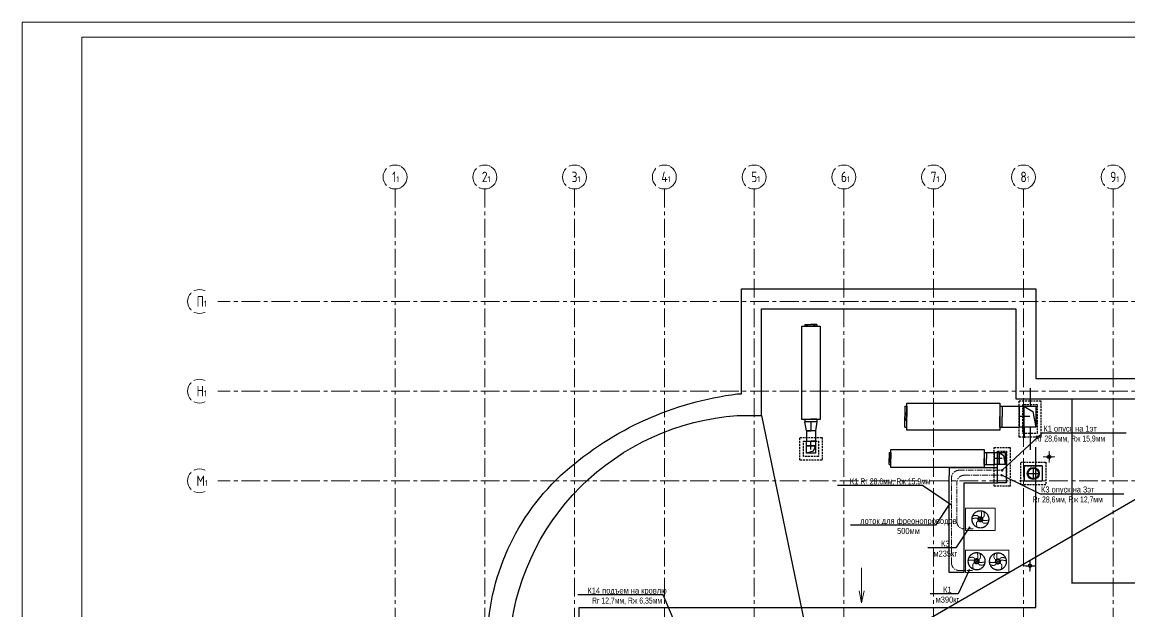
# Model space of a CAD drawing. Header units: millimetres. Extents: x -65527 to 8894748, y -37603 to 223697.
# Drawn here: x -65527 to -28539, y 204011 to 223697 of the extents above; entities that cross this region are included whole.
import ezdxf
from ezdxf import colors
from ezdxf.entities.mleader import LeaderData, LeaderLine
from ezdxf.math import Vec2, Vec3

# ---------------------------------------------------------------- set-up
doc = ezdxf.new("R2010")
doc.units = ezdxf.units.MM
doc.header["$LTSCALE"] = 10
doc.linetypes.add('CENTER', pattern=[2, 1.25, -0.25, 0.25, -0.25])
doc.linetypes.add('HIDDEN', pattern=[9.524999999999999, 6.35, -3.175])
for name, color, linetype, lineweight in [('_ВК-К1', 14, 'Continuous', 40), ('АР_Оси', 142, 'Continuous', 9), ('АР_тонкая линия', 250, 'Continuous', 0), ('М_0_В35', 142, 'Continuous', 25), ('М_ЗАМЕТКИ', 1, 'Continuous', 13), ('М_фреонопроводы', 10, 'CENTER', 18), ('М_Холод', 161, 'Continuous', 13), ('рамка', 251, 'Continuous', 13)]:
    doc.layers.add(name, color=color, linetype=linetype, lineweight=lineweight)
for name, color, linetype in [('Aks_скрытые_линии', 7, 'HIDDEN'), ('Aks_Схема', 3, 'Continuous'), ('Архитектура', 251, 'Continuous'), ('М_2_лотки ХС', 130, 'Continuous'), ('М_дефлектор', 122, 'Continuous'), ('М_шахты ВЕ на покрытии', 30, 'Continuous'), ('М_шахты ОВ-АР', 10, 'Continuous')]:
    doc.layers.add(name, color=color, linetype=linetype)
doc.layers.add('Для уточнения шахт ОВ', color=61, linetype='Continuous', plot=False)
doc.styles.get("Standard").update_dxf_attribs({"font": 'ARIALN.TTF'})
doc.styles.add('ГОСТ 2.304', font='isocpeur.ttf', dxfattribs={"width": 0.7})

# ---------------------------------------------------------------- blocks, each defined once
blk = doc.blocks.new('A$C6f2de472')
at = {"layer": 'АР_тонкая линия', "ltscale": 100}
for p, q in [((54.57592772785574, -68.52589298801445), (54.57592772785574, -734.3112859727285)), ((54.57592772785574, -734.3112859727285), (9.624901639340763, -509.7124210055539)), ((9.624901639340763, -509.7124210055539), (54.57592772785574, -734.3112859727285)), ((54.57592772785574, -734.3112859727285), (103.6099336369945, -505.6287240333957))]:
    blk.add_line(p, q, dxfattribs=at)
blk = doc.blocks.new('A$Ca661e725')
at = {"layer": '_ВК-К1', "color": 18, "lineweight": 9, "ltscale": 100, "true_color": 0x000000}
for p, q in [((-147.0798783461796, 0), (147.0798783461796, 0)), ((0, 154.6045264835702), (0, -154.6045264835702))]:
    blk.add_line(p, q, dxfattribs=at)
blk = doc.blocks.new('A$C6552fe61')
at = {"layer": '_ВК-К1', "color": 18, "lineweight": 9, "ltscale": 100, "true_color": 0x000000}
for p, q in [((-195.4363792874941, 1.037866518140547e-14), (195.4363792874941, -1.465261637743881e-15)), ((-2.610950317689593e-14, 192.3657202435659), (-3.073391568391209e-14, -192.3657202435659))]:
    blk.add_line(p, q, dxfattribs=at)
blk = doc.blocks.new('_None')
blk = doc.blocks.new('A$C0d4e4e51')
at = {"layer": 'М_фреонопроводы'}
for centre, radius in [((0, 0), 288.8566844358662), ((0, 0), 280.0460147857403), ((0, 0), 86.98640421516119), ((0, 3.637978807091713e-12), 65.82206057451572), ((0, 3.637978807091713e-12), 63.32245125797893), ((0, 3.637978807091713e-12), 56.71282374609209), ((0, 0), 54.54809857845037), ((0, 0), 14.99765589915607), ((0, 3.637978807091713e-12), 8.998593539488997)]:
    blk.add_circle(centre, radius, dxfattribs=at)
for points in [[(-77.82987675641198, 38.83033988487296), (-132.6866261559189, 39.51315608773075), (-179.6618912399863, 38.15869686541919), (-250.1639833884547, 28.83113718986715), (-273.735531223414, 21.14097486649553), (-279.0702124371892, 17.69482380398767), (-279.5427027341793, 16.78236411924809)], [(-59.40322799712885, 63.54702323626043), (-57.95132772275247, 65.92323795983248), (-57.81069860747084, 68.12168681551339), (-66.13242229243042, 88.73537166748793), (-89.68721753318096, 114.5516164181754), (-113.1485436978401, 125.9900323876027), (-136.6817204181571, 131.155181952734), (-160.1875698759104, 132.1402363777997), (-183.6778367552906, 129.6615824114306), (-206.8629539503017, 124.8615624744525), (-230.6765725885052, 117.9500065310131), (-249.9349933031481, 112.4497500339094), (-250.1639833884547, 125.8719659518611), (-250.3874668942881, 125.6004135641269)], [(38.81393808877328, 77.84672586773013), (39.43069206242217, 120.3497430797324), (39.47233744623372, 124.4594547744491), (35.66894700675039, 209.123091795238), (35.17107245826628, 213.5192511267633), (31.78933022113051, 237.1253008804342), (27.78976368147414, 255.6517357684061), (20.06445512908977, 275.2600530449563), (15.84786306304159, 279.5972382440705)], [(63.54760664294008, 59.40260184484941), (65.73832356143976, 58.00498084995343), (68.34381133969873, 57.87383059890271), (74.83213327103294, 59.95696780453363), (98.28155533538666, 72.37771393170624), (102.4814754161052, 75.86668588565226), (121.3887601780589, 101.6294875521926), (128.0909414612688, 120.3129603113375), (132.1284807362827, 151.4181425748029), (125.5335555436322, 204.1606599614897), (112.3440243985387, 253.1503100278678), (112.0503138446948, 256.6524840415077), (112.0560640089097, 256.665654856246)], [(-65.60806570155546, -57.1158142127133), (-85.7318453581538, -64.55684122126695), (-89.76284992770525, -66.70990112627624), (-109.2171977745602, -82.74032893414551), (-113.2483344665379, -87.83830825575205), (-131.6896096614655, -142.0107320795069), (-131.9470465349732, -146.0117300520578), (-117.9075176594779, -230.8108275714912), (-113.1745423458051, -246.46223046249), (-112.6694436229882, -251.8082155990414), (-113.1850353375776, -254.7440878514062), (-113.708465914533, -255.922166247361)], [(59.11560495081358, -63.81070736391848), (57.95153387717437, -65.92304112415877), (57.81194275961025, -67.83217758488536), (64.31694757047808, -85.24637534668364), (74.71775531442836, -101.1676535591214), (78.7454179043998, -105.516544056205), (98.20900750067085, -119.6778879330232), (102.3855371720274, -121.7435801907632), (121.3159107790561, -128.3445471898413), (125.3248903668718, -129.266920987), (144.7414908983046, -131.8779404638008), (149.0356453520362, -132.069310525294), (168.2951715114759, -131.8483241215872), (172.3876948588877, -131.4734702054047), (191.8369328343542, -128.232706872237), (213.4106816254789, -123.1248564562156), (235.4127962280763, -116.4471487484661), (239.3971075395821, -115.1846321040757), (252.9740532205906, -112.5108137534517), (257.9890519533074, -108.9376861770543)], [(78.29462670424255, -37.90232113634193), (78.75280149595346, -38.45243077696796), (81.9342638203525, -38.88761753211293), (98.28155533532845, -38.88761753211293), (102.2703480111668, -39.11849815771711), (121.3069393527112, -39.44199996194584), (125.3212771530962, -39.47957649205273), (144.8442776836455, -39.47957649205273), (148.843652590178, -39.47957649205273), (168.3361992100254, -38.76028489688179), (172.3399801654741, -38.76028489688179), (191.7170467665419, -37.308851076672), (195.9839557032101, -36.95291361593627), (213.4016683715163, -35.1848435177053), (217.4017371113878, -34.82572348172835), (235.3934991882415, -31.9824380530481), (239.4466719495831, -31.27066237922918), (257.9657091209083, -26.55387223586877), (261.9935612624977, -25.53252835354942), (275.0905243118759, -20.15364528933424), (278.1652131528826, -17.69482162112763), (279.5329044557875, -16.94478456313664)]]:
    blk.add_spline(points, degree=3, dxfattribs=at)
blk = doc.blocks.new('*U310')
at = {"linetype": 'ByBlock'}
for p, q in [((-15.55352697218349, -3.05), (-15.55352697218349, 3.05)), ((-15.55352697218349, 3.05), (15.55207691330563, 3.05)), ((15.55207691330563, 3.05), (15.55207691330563, -3.05)), ((15.55207691330563, -3.05), (-15.55352697218349, -3.05))]:
    blk.add_line(p, q, dxfattribs=at)
blk = doc.blocks.new('Aks_rs_rect_400x200_to_300x250_300_wipe')
at = {"color": 0, "linetype": 'ByBlock', "lineweight": -2}
blk.add_wipeout([(-2, 0), (2, 0), (1.5, 3), (-1.5, 3)], dxfattribs=at)
blk = doc.blocks.new('Aks_rs_rect_400x200_to_300x250_300')
at = {"color": 0, "linetype": 'ByBlock', "lineweight": -2}
blk.add_blockref('Aks_rs_rect_400x200_to_300x250_300_wipe', (0, 0), dxfattribs=at)
for p, q in [((-2, 0), (-1.5, 3)), ((-2, 0), (2, 0)), ((-1.5, 3), (1.5, 3)), ((1.5, 3), (2, 0))]:
    blk.add_line(p, q, dxfattribs=at)
at = {"layer": 'Aks_Схема'}
blk.add_line((0, 0), (0, 3), dxfattribs=at)
blk = doc.blocks.new('Aks_es_drop_rect_300_250_100_50_50_wipe')
at = {"color": 0, "linetype": 'ByBlock', "lineweight": -2}
blk.add_wipeout([(-1.5, 1.25), (1.5, 1.25), (1.5, -2.75), (-1.5, -2.75)], dxfattribs=at)
blk = doc.blocks.new('Aks_es_drop_rect_300_250_100_50_50')
at = {"color": 0, "linetype": 'ByBlock', "lineweight": -2}
blk.add_blockref('Aks_es_drop_rect_300_250_100_50_50_wipe', (0, 0), dxfattribs=at)
for p, q in [((-1.5, 1.25), (1.5, 1.25)), ((-1.5, -2.75), (-1.5, 1.25)), ((1.5, 1.25), (1.5, -2.75)), ((1.5, -2.75), (-1.5, -2.75))]:
    blk.add_line(p, q, dxfattribs=at)
at = {"layer": 'Aks_скрытые_линии'}
for p, q in [((-1.5, -1.25), (-0.75, 0.625)), ((-0.75, 0.625), (1.5, 1.25)), ((-1.5, -1.25), (1.5, -1.25))]:
    blk.add_line(p, q, dxfattribs=at)
at = {"layer": 'Aks_Схема'}
blk.add_line((0, 0), (0, -2.75), dxfattribs=at)
blk = doc.blocks.new('*U306')
at = {"linetype": 'ByBlock'}
for p, q in [((-15.5535269721835, -4.55), (-15.5535269721835, 4.55)), ((-15.5535269721835, 4.55), (15.55207691330563, 4.55)), ((15.55207691330563, 4.55), (15.55207691330563, -4.55)), ((15.55207691330563, -4.55), (-15.5535269721835, -4.55))]:
    blk.add_line(p, q, dxfattribs=at)
blk = doc.blocks.new('Aks_es_drop_rect_700_400_100_50_50_wipe')
at = {"color": 0, "linetype": 'ByBlock', "lineweight": -2}
blk.add_wipeout([(-3.5, 2), (3.5, 2), (3.5, -3.5), (-3.5, -3.5)], dxfattribs=at)
blk = doc.blocks.new('Aks_es_drop_rect_700_400_100_50_50')
at = {"color": 0, "linetype": 'ByBlock', "lineweight": -2}
blk.add_blockref('Aks_es_drop_rect_700_400_100_50_50_wipe', (0, 0), dxfattribs=at)
for p, q in [((-3.5, 2), (3.5, 2)), ((-3.5, -3.5), (-3.5, 2)), ((3.5, 2), (3.5, -3.5)), ((3.5, -3.5), (-3.5, -3.5))]:
    blk.add_line(p, q, dxfattribs=at)
at = {"layer": 'Aks_скрытые_линии'}
for p, q in [((-3.5, -2), (-1.75, 1)), ((-1.75, 1), (3.5, 2)), ((-3.5, -2), (3.5, -2))]:
    blk.add_line(p, q, dxfattribs=at)
at = {"layer": 'Aks_Схема'}
blk.add_line((0, 0), (0, -3.5), dxfattribs=at)
blk = doc.blocks.new('A$Cd8bddbec')
at = {"color": 251, "linetype": 'ByBlock'}
for points in [[(-174.9999951755477, 0.04109207082366099), (174.9999951755478, 0.04109207082365231)], [(-1.812643679179009, 174.9906120993133), (-1.812643679179052, -174.9906120993133)]]:
    blk.add_lwpolyline(points, dxfattribs=at)
blk.add_circle((0, 0), 175, dxfattribs=at)
at = {"layer": 'М_дефлектор'}
blk.add_circle((-1.812643679179018, 0.04109207082365174), 200, dxfattribs=at)
blk = doc.blocks.new('*U302')
at = {"linetype": 'ByBlock'}
for p, q in [((-15.55352697218349, -3.05), (-15.55352697218349, 3.05)), ((-15.55352697218349, 3.05), (15.55207691330563, 3.05)), ((15.55207691330563, 3.05), (15.55207691330563, -3.05)), ((15.55207691330563, -3.05), (-15.55352697218349, -3.05))]:
    blk.add_line(p, q, dxfattribs=at)
blk = doc.blocks.new('Aks_es_drop_rect_400_200_100_50_50_wipe')
at = {"color": 0, "linetype": 'ByBlock', "lineweight": -2}
blk.add_wipeout([(-2, 1), (2, 1), (2, -2.5), (-2, -2.5)], dxfattribs=at)
blk = doc.blocks.new('Aks_es_drop_rect_400_200_100_50_50')
at = {"color": 0, "linetype": 'ByBlock', "lineweight": -2}
blk.add_blockref('Aks_es_drop_rect_400_200_100_50_50_wipe', (0, 0), dxfattribs=at)
for p, q in [((-2, 1), (2, 1)), ((-2, -2.5), (-2, 1)), ((2, 1), (2, -2.5)), ((2, -2.5), (-2, -2.5))]:
    blk.add_line(p, q, dxfattribs=at)
at = {"layer": 'Aks_скрытые_линии'}
for p, q in [((-2, -1), (-1, 0.5)), ((-1, 0.5), (2, 1)), ((-2, -1), (2, -1))]:
    blk.add_line(p, q, dxfattribs=at)
at = {"layer": 'Aks_Схема'}
blk.add_line((0, 0), (0, -2.5), dxfattribs=at)
blk = doc.blocks.new('ВВПС300_250')
at = {"linetype": 'ByBlock'}
for p, q in [((-1.5, 1.25), (1.5, 1.25)), ((-1.5, -1.25), (-1.5, 1.25)), ((1.5, 1.25), (1.5, -1.25)), ((1.5, -1.25), (-1.5, -1.25))]:
    blk.add_line(p, q, dxfattribs=at)
blk = doc.blocks.new('ВВПС700_400')
at = {"linetype": 'ByBlock'}
for p, q in [((-3.5, 2), (3.5, 2)), ((-3.5, -2), (-3.5, 2)), ((3.5, 2), (3.5, -2)), ((3.5, -2), (-3.5, -2))]:
    blk.add_line(p, q, dxfattribs=at)
blk = doc.blocks.new('ВВПС400_200')
at = {"linetype": 'ByBlock'}
for p, q in [((-2, 1), (2, 1)), ((-2, -1), (-2, 1)), ((2, 1), (2, -1)), ((2, -1), (-2, -1))]:
    blk.add_line(p, q, dxfattribs=at)

msp = doc.modelspace()

# ---------------------------------------------------------------- hatches: boundary and pattern name
at = {"layer": 'М_ЗАМЕТКИ', "linetype": 'ByBlock'}
h = msp.add_hatch(color=7, dxfattribs=at)
h.dxf.hatch_style = 1
h.paths.add_polyline_path([(-33827.59375023023, 206799.9511905388, 1), (-33897.59375023023, 206799.9511905388, 1)])
h = msp.add_hatch(color=7, dxfattribs=at)
h.dxf.hatch_style = 1
h.paths.add_polyline_path([(-33840.50966762209, 205372.5855377605, 1), (-33910.50966762209, 205372.5855377605, 1)])

# ---------------------------------------------------------------- linework, layer by layer
at = {"layer": 'АР_Оси', "linetype": 'CENTER', "ltscale": 50}
for p, q in [((-53063.42836046578, 218118.0265394107), (-53063.42836046572, 163499.0016964786)), ((-50063.42836046578, 218118.0265394107), (-50063.42836046572, 163499.0016964786)), ((-47063.4283604659, 218118.0265394107), (-47063.42836046584, 163499.0016964786)), ((-44063.4283604659, 218118.0265394107), (-44063.42836046584, 163499.0016964786)), ((-41063.4283604659, 218118.0265394107), (-41063.42836046584, 163499.0016964786)), ((-38063.4283604659, 218118.0265394107), (-38063.42836046584, 163499.0016964786)), ((-35063.4283604659, 218118.0265394107), (-35063.42836046584, 163499.0016964786)), ((-32063.4283604659, 218118.0265394107), (-32063.42836046584, 163499.0016964786)), ((-29063.42836046578, 218118.0265394107), (-29063.42836046572, 163499.0016964786)), ((-59198.37756442644, 214355.5596029517), (23980.02449029272, 214355.5596029516)), ((-59198.37756442644, 211355.5596029517), (23980.02449029272, 211355.5596029516)), ((-59198.37756442644, 208355.5596029517), (23980.02449029272, 208355.5596029516))]:
    msp.add_line(p, q, dxfattribs=at)
at = {"layer": 'АР_Оси', "ltscale": 0.5}
for centre in [(-53063.42836046578, 218518.0265394107), (-50063.42836046602, 218518.0265394107), (-47063.42836046613, 218518.0265394107), (-44063.42836046613, 218518.0265394107), (-41063.42836046613, 218518.0265394107), (-38063.42836046613, 218518.0265394107), (-35063.42836046613, 218518.0265394107), (-32063.42836046613, 218518.0265394107), (-29063.42836046602, 218518.0265394107), (-59598.37756442621, 214355.5596029517), (-59598.37756442621, 211355.5596029517), (-59598.37756442621, 208355.5596029517)]:
    msp.add_circle(centre, 400, dxfattribs=at)
at = {"layer": 'Архитектура', "lineweight": 25, "transparency": 33554684}
for p, q in [((-31837.1836329529, 211455.5596029516), (-31837.1836329529, 209390.5596029516)), ((-38073.4283604659, 202097.4701341249), (-22814.89369181141, 210944.5144778095)), ((-32041.52537992386, 210400.5380998558), (-32041.52537992386, 209800.5380998557)), ((-32041.52537992386, 209800.5380998558), (-32041.52537992386, 210400.5380998558)), ((-31306.34014616003, 209161.3777036425), (-31102.42547806077, 209161.3777036425)), ((-31204.3828121104, 209273.8648920167), (-31204.3828121104, 209048.8905152683)), ((-31843.43024187691, 205673.2638887659), (-31843.43024187691, 205364.0548357988)), ((-31990.51012022309, 205518.6593622824), (-31696.35036353073, 205518.6593622824))]:
    msp.add_line(p, q, dxfattribs=at)
for points in [[(-25394.64868851255, 175020.5596029517), (-29194.80480232513, 175020.5596029517), (-29194.80480232513, 174890.5596029519), (-34584.81007691885, 174890.5523678077), (-34584.79909108909, 166600.5634650012), (-39630.24396894242, 166600.5579470486), (-40166.70859945471, 166600.5573603439), (-40544.62202498147, 166600.5571493623), (-40544.62202498147, 165640.5596029593), (-47544.80480232513, 165640.5596029441), (-47544.80480232513, 189935.5596029517), (-53484.6836329529, 189935.5596029513), (-53484.68363295378, 202775.5596029517), (-49974.9064872579, 202775.5596029519), (-49974.9064872579, 202915.5596029517, -0.2153268967085074), (-47376.02052811148, 208670.4998865937, -0.1503938414941028), (-41624.68363295302, 211265.7824572566), (-41484.68363295302, 211265.7824572566), (-41484.68363295296, 214775.5596029517)], [(-26063.42836046561, 180750.4497501609), (-26064.68363295285, 175820.5596029517), (-29994.80480232513, 175820.5596029517), (-29994.80480232513, 175690.5585290918), (-35384.81115077894, 175690.5512939462), (-35384.80016494943, 167240.5627445623), (-39630.2448438627, 167240.5581015302), (-40166.70930703163, 167240.557471911), (-41184.68272698908, 167240.5563031147), (-41184.68333096504, 166440.5596029576), (-46744.80480232513, 166440.5596029458), (-46744.80480232513, 190605.559602952), (-52814.6836329525, 190605.5596029516), (-52814.68363295325, 202105.5596029516), (-49247.44595544435, 202105.5596029518), (-49247.63845444446, 202920.5818602403, -0.1810559495822377), (-46864.67736181621, 208155.5533318151, -0.1811806168331762), (-41625.33538284361, 210538.8810663166), (-40814.68363295302, 210538.8810663166), (-40814.68363295302, 214105.5596029516), (-32314.68363295302, 214105.5596029517), (-32314.68363295302, 211105.5596029516), (-23484.68363295267, 211105.5596029515)]]:
    msp.add_lwpolyline(points, format="xyb", dxfattribs=at)
for points in [[(-41484.68363295302, 214775.5596029518), (-31644.68363295302, 214775.559602952), (-31644.68363295296, 211775.5596029517), (-23484.68363295267, 211775.5596029516)], [(-31642.36609254398, 211105.5596029516), (-30444.68363419162, 211105.5596029516), (-30444.68363419168, 204953.288109647)], [(-40814.68363295302, 210538.8810663166), (-39071.07045325216, 202097.4701341249)], [(-31642.36609254403, 204122.9920474179), (-31642.36609254398, 209490.5596029516)], [(-30450.73656837193, 204953.288109647), (-30450.73656837193, 204953.2881096471), (-16732.73656837193, 204953.2881096471)], [(-37424.84041454688, 202925.3095890655), (-46913.6406772732, 202925.3095890655), (-46913.6406772732, 204122.9920474179), (-31642.36609254403, 204122.9920474177)]]:
    msp.add_lwpolyline(points, dxfattribs=at)
for centre in [(-31204.3828121104, 209161.3777036425), (-31843.43024187691, 205518.6593622824)]:
    msp.add_circle(centre, 55, dxfattribs=at)
at = {"layer": 'Для уточнения шахт ОВ', "linetype": 'HIDDEN', "lineweight": 30, "ltscale": 50}
for p, q in [((-31434.6836329533, 208865.5596029518), (-32034.6836329533, 208865.5596029517)), ((-32034.6836329533, 208865.5596029517), (-32034.6836329533, 208345.5596029517)), ((-31434.6836329533, 208865.5596029517), (-31434.6836329533, 208345.5596029517)), ((-32624.68363295318, 208295.5596029517), (-32924.6836329533, 208295.5596029517)), ((-31434.6836329533, 208345.5596029517), (-32034.6836329533, 208345.5596029517))]:
    msp.add_line(p, q, dxfattribs=at)
at = {"layer": 'М_0_В35', "linetype": 'Continuous'}
for p, q in [((-39364.00284148012, 213590.2601001399), (-39164.00284148012, 213590.2601001399)), ((-39364.00284148012, 213590.2601001399), (-39364.00284147997, 213525.8805579445)), ((-39364.00284147997, 213525.8805579445), (-39164.00284147997, 213525.8805579445)), ((-38964.00284148012, 213590.2601001399), (-39164.00284148012, 213590.2601001399)), ((-38964.00284147997, 213525.8805579445), (-39164.00284147997, 213525.8805579445)), ((-38964.00284148012, 213590.2601001399), (-38964.00284147997, 213525.8805579445)), ((-36026.4101930106, 210855.3652800424), (-36026.4101930106, 210505.3652800424)), ((-36026.4101930106, 210855.3652800424), (-35962.03065081591, 210855.3652800425)), ((-35962.03065081591, 210855.3652800425), (-35962.03065081591, 210505.3652800425)), ((-32852.03065081591, 210855.3652800423), (-32852.03065081591, 210505.3652800423)), ((-32852.03065081591, 210855.3652800423), (-32767.73698442873, 210855.3652800423)), ((-32767.73698442873, 210855.3652800423), (-32767.73698442873, 210505.3652800423)), ((-32767.73698442873, 210855.3652800423), (-32767.73698442873, 210505.3652800423)), ((-32767.73698442873, 210855.3652800423), (-32194.67869691232, 210855.3652800423)), ((-32194.67869691232, 210855.3652800423), (-32194.67869691232, 210505.3652800423)), ((-36026.4101930106, 210155.3652800424), (-36026.4101930106, 210505.3652800424)), ((-35962.03065081591, 210155.3652800425), (-35962.03065081591, 210505.3652800425)), ((-32852.03065081591, 210155.3652800423), (-32852.03065081591, 210505.3652800423)), ((-32767.73698442873, 210155.3652800423), (-32767.73698442873, 210505.3652800423)), ((-32767.73698442873, 210155.3652800423), (-32767.73698442873, 210505.3652800423)), ((-32194.67869691232, 210155.3652800423), (-32194.67869691232, 210505.3652800423)), ((-39364.00284148021, 210415.8805579445), (-39164.00284148021, 210415.8805579445)), ((-39364.00284148021, 210415.8805579445), (-39364.00284148021, 210331.5868915573)), ((-39364.00284148021, 210331.5868915573), (-39164.00284148021, 210331.5868915573)), ((-38964.00284148021, 210415.8805579445), (-39164.00284148021, 210415.8805579445)), ((-38964.00284148021, 210331.5868915573), (-39164.00284148021, 210331.5868915573)), ((-38964.00284148021, 210415.8805579445), (-38964.00284148021, 210331.5868915573)), ((-36026.4101930106, 210155.3652800424), (-35962.03065081591, 210155.3652800425)), ((-32852.03065081591, 210155.3652800423), (-32767.73698442873, 210155.3652800423)), ((-32767.73698442873, 210155.3652800423), (-32194.67869691232, 210155.3652800423)), ((-39314.00284148021, 210031.5868915573), (-39164.00284148021, 210031.5868915573)), ((-39314.00284148021, 210031.5868915573), (-39314.00284148023, 209683.5286040409)), ((-39014.00284148021, 210031.5868915573), (-39164.00284148021, 210031.5868915573)), ((-39014.00284148021, 210031.5868915573), (-39014.00284148023, 209683.5286040409)), ((-39314.00284148023, 209683.5286040409), (-39164.00284148023, 209683.5286040409)), ((-39014.00284148023, 209683.5286040409), (-39164.00284148023, 209683.5286040409)), ((-36553.44146578814, 209305.5596029519), (-36553.44146578814, 209105.5596029519)), ((-36553.44146578814, 209305.5596029519), (-36489.0619235927, 209305.559602952)), ((-36553.44146578814, 208905.5596029519), (-36553.44146578814, 209105.5596029519)), ((-36489.0619235927, 209305.559602952), (-36489.0619235927, 209105.559602952)), ((-36489.0619235927, 208905.559602952), (-36489.0619235927, 209105.559602952)), ((-33379.0619235927, 209305.5596029517), (-33379.0619235927, 209105.5596029517)), ((-33379.0619235927, 209305.5596029517), (-33294.76825720552, 209305.5596029517)), ((-33379.0619235927, 208905.5596029517), (-33379.0619235927, 209105.5596029517)), ((-33294.76825720552, 209305.5596029517), (-33294.76825720552, 209105.5596029517)), ((-33294.76825720551, 209305.5596029517), (-33294.76825720553, 209105.5596029517)), ((-33294.76825720551, 209305.5596029517), (-33024.683632953005, 209305.5596029517)), ((-33294.76825720552, 208905.5596029517), (-33294.76825720552, 209105.5596029517)), ((-33294.76825720554, 208905.5596029517), (-33294.76825720553, 209105.5596029517)), ((-33024.683632953005, 209305.5596029517), (-33024.68363295302, 209105.5596029517)), ((-33024.683632953034, 208905.5596029517), (-33024.68363295302, 209105.5596029517)), ((-36553.44146578814, 208905.5596029519), (-36489.0619235927, 208905.559602952)), ((-33379.0619235927, 208905.5596029517), (-33294.76825720552, 208905.5596029517)), ((-33294.76825720554, 208905.5596029517), (-33024.683632953034, 208905.5596029517))]:
    msp.add_line(p, q, dxfattribs=at)
at = {"layer": 'М_0_В35'}
for centre, start, end in [((-39164.00284148012, 213365.4140196267), 45.5345379877739, 134.4654620122261), ((-35801.56411249815, 210505.3652800424), 135.5345379878844, 224.4654620121155), ((-36328.59538527494, 209105.5596029519), 135.5345379878844, 224.4654620121155)]:
    msp.add_arc(centre, 224.8460805132082, start, end, dxfattribs=at)
at = {"layer": 'М_2_лотки ХС', "linetype": 'ByBlock'}
msp.add_lwpolyline([(-34045.9111430167, 205296.2034516598), (-34545.9111430167, 205296.2034516598), (-34545.91114301671, 208526.6792375853)], dxfattribs=at)
at = {"layer": 'М_фреонопроводы', "ltscale": 15}
for points in [[(-33769.90929035113, 205362.2525746393), (-34215.26933458277, 205362.2525746393, -0.414213562373095), (-34465.26933458277, 205612.2525746393), (-34465.26933458277, 208462.0765292974, -0.414213562373095), (-34215.26933458277, 208712.0765292974), (-32774.68363295305, 208712.0765292974)], [(-33737.7365374767, 206751.3371507566), (-34040.03702892286, 206751.3371507566, -0.414213562373095), (-34290.03702892286, 207001.3371507566), (-34290.03702892286, 208295.5596029517, -0.4142135623731063), (-34040.03702892284, 208545.5596029517), (-32774.68363295305, 208545.5596029516)]]:
    msp.add_lwpolyline(points, format="xyb", dxfattribs=at)
at = {"layer": 'М_фреонопроводы', "ltscale": 10}
msp.add_circle((-32774.68363295306, 208545.5596029516), 25, dxfattribs=at)
at = {"layer": 'М_Холод', "color": 161, "ltscale": 2}
for points, elevation in [([(-33005.91114301671, 207446.2034516598), (-33995.91114301671, 207446.2034516598), (-33995.91114301671, 206696.2034516598), (-33005.91114301671, 206696.2034516598)], -0.06637479309574701), ([(-32545.9111430167, 206046.2034516598), (-33995.9111430167, 206046.2034516598), (-33995.9111430167, 205296.2034516598), (-32545.9111430167, 205296.2034516598)], -0.0331873965478735)]:
    msp.add_lwpolyline(points, close=True, dxfattribs=dict(at, elevation=elevation))
at = {"layer": 'М_шахты ВЕ на покрытии', "linetype": 'HIDDEN'}
for points in [[(-32153.6746144288, 208985.5596029517), (-31314.68363295314, 208985.5596029517), (-31314.68363295314, 208225.5596029518), (-32153.6746144288, 208225.5596029518)], [(-32033.6746144288, 208865.5596029517), (-31434.68363295314, 208865.5596029517), (-31434.68363295314, 208345.5596029518), (-32033.6746144288, 208345.5596029518)]]:
    msp.add_lwpolyline(points, close=True, dxfattribs=at)

# ---------------------------------------------------------------- block references
at = {"layer": 'Архитектура', "lineweight": 25, "transparency": 33554684}
for name, p in [('A$C6552fe61', (-31204.3828121104, 209161.3777036425)), ('A$Ca661e725', (-31204.3828121104, 209161.3777036425)), ('A$C6552fe61', (-31843.43024187691, 205518.6593622824))]:
    msp.add_blockref(name, p, dxfattribs=at)
at = {"layer": 'Архитектура', "lineweight": 25, "transparency": 33554684, "xscale": 1.754367527776944, "yscale": 1.754367527776944, "zscale": 1.754367527776944}
msp.add_blockref('A$C6f2de472', (-37564.48280377597, 205570.8165754829), dxfattribs=at)
at = {"layer": 'М_0_В35', "linetype": 'ByBlock', "xscale": 100, "yscale": 100, "zscale": 100}
for name, p, rotation in [('*U310', (-39164.00284148009, 211970.8805579445), 89.99999999999596), ('*U306', (-34407.03065081591, 210505.3652800425), 179.999999999996), ('*U302', (-34934.0619235927, 209105.5596029519), 179.999999999996)]:
    msp.add_blockref(name, p, dxfattribs=dict(at, rotation=rotation))
at = {"layer": 'М_дефлектор'}
msp.add_blockref('A$Cd8bddbec', (-31734.17912369097, 208605.5596029517), dxfattribs=at)
at = {"layer": 'М_Холод', "color": 161, "ltscale": 2}
for p in [(-33500.91114301671, 207071.2034516598, -0.06637479309574701), (-33626.92411750199, 205671.2034516598, -0.0331873965478735)]:
    msp.add_blockref('A$C0d4e4e51', p, dxfattribs=at)
at = {"layer": 'М_Холод', "color": 161, "ltscale": 2, "xscale": -1}
msp.add_blockref('A$C0d4e4e51', (-32914.89816853142, 205663.5716554133, -0.0331873965478735), dxfattribs=at)

# ---------------------------------------------------------------- leaders
at = {"layer": 'М_2_лотки ХС', "linetype": 'ByBlock'}
ml = msp.add_multileader_mtext('Standard', dxfattribs=at)
ml.set_content('лоток для фреонопроводов\\P500мм', color=256)
ml.set_leader_properties()
ml.set_arrow_properties(name='NONE')
ml.build(insert=Vec2(0, 0))
ml.multileader.update_dxf_attribs({"text_left_attachment_type": 6, "text_right_attachment_type": 6, "dogleg_length": 0.36, "arrow_head_size": 0.162})
ctx = ml.context
ctx.base_point, ctx.char_height, ctx.arrow_head_size, ctx.landing_gap_size, ctx.plane_origin = Vec3(-36814.72461723347, 206877.515673108, -0.06284863221253545), 200, 0.162, 0.081, Vec3(-25273.71781151758, 215227.3860550812, -0.06284863221253545)
ctx.left_attachment, ctx.right_attachment, ctx.text_align_type = 6, 6, 1
notes = []
notes.append((ctx, [(1, (1, 1, 0), (-34996.23043169459, 206877.515673108, -0.06284863221253545), (-1, 0), 0.3239999999999447, [(0, [(-34545.9111430167, 207563.4474725907, -0.06284863221253545)], 0, [])])]))
ctx.mtext.insert, ctx.mtext.width, ctx.mtext.defined_height, ctx.mtext.alignment, ctx.mtext.flow_direction = Vec3(-35905.63952446403, 207117.515673108, -0.06284863221253545), 2817.47973754938, 544.2773374749016, 2, 5
at = {"layer": 'М_ЗАМЕТКИ', "color": 7, "linetype": 'ByBlock'}
ml = msp.add_multileader_mtext('Standard', dxfattribs=at)
ml.set_content('К1 {\\W0.8;Rг 28,6мм, Rж 15,9мм}', color=7)
ml.set_leader_properties()
ml.set_arrow_properties(name='NONE')
ml.build(insert=Vec2(0, 0))
ml.multileader.update_dxf_attribs({"text_left_attachment_type": 6, "text_right_attachment_type": 6, "dogleg_length": 0.36, "arrow_head_size": 0.162})
ctx = ml.context
ctx.base_point, ctx.char_height, ctx.arrow_head_size, ctx.landing_gap_size, ctx.plane_origin = Vec3(-37600.33096391074, 208201.7722423624, -0.02966123566466194), 200, 0.162, 0.081, Vec3(-25193.07600308365, 215210.8097456336, -0.02966123566466194)
ctx.left_attachment, ctx.right_attachment, ctx.text_align_type = 6, 6, 1
notes.append((ctx, [(1, (1, 1, 0), (-35430.1860280308, 208201.7722423624, -0.02966123566466194), (-1, 0), 0.3239999999999447, [(0, [(-34465.26933458277, 207546.8711631432, -0.02966123566466194)], 0, [])])]))
ctx.mtext.insert, ctx.mtext.width, ctx.mtext.defined_height, ctx.mtext.alignment, ctx.mtext.flow_direction = Vec3(-36515.42049597077, 208441.7722423624, -0.02966123566466194), 2817.47973754938, 544.2773374749016, 2, 5
ml = msp.add_multileader_mtext('Standard', dxfattribs=at)
ml.set_content('К3 опуск на 3эт\\P{\\W0.8;Rг 28,6мм, Rж 12,7мм}', color=7)
ml.set_leader_properties()
ml.set_arrow_properties(name='NONE')
ml.build(insert=Vec2(0, 0))
ml.multileader.update_dxf_attribs({"text_left_attachment_type": 6, "text_right_attachment_type": 6, "dogleg_length": 0.36, "arrow_head_size": 0.162})
ctx = ml.context
ctx.base_point, ctx.char_height, ctx.arrow_head_size, ctx.landing_gap_size, ctx.plane_origin = Vec3(-31506.12309681743, 207930.1027647169, -0.02966123566466194), 200, 0.162, 0.081, Vec3(-23502.49030145394, 216209.4981854421, -0.02966123566466194)
ctx.left_attachment, ctx.right_attachment, ctx.text_align_type = 6, 6, 1
notes.append((ctx, [(0, (1, 1, 0), (-31506.44709681744, 207930.1027647169, -0.02966123566466194), (1, 0), 0.3239999999999447, [(0, [(-32774.68363295306, 208545.5596029516, -0.02966123566466194)], 0, [])])]))
ctx.mtext.insert, ctx.mtext.width, ctx.mtext.defined_height, ctx.mtext.alignment, ctx.mtext.flow_direction = Vec3(-30581.4581950439, 208170.1027647169, -0.02966123566466194), 2817.47973754938, 544.2773374749016, 2, 5
ml = msp.add_multileader_mtext('Standard', dxfattribs=at)
ml.set_content('К3\\Pм235кг', color=7)
ml.set_leader_properties()
ml.set_arrow_properties(name='NONE')
ml.build(insert=Vec2(0, 0))
ml.multileader.update_dxf_attribs({"text_left_attachment_type": 6, "text_right_attachment_type": 6, "dogleg_length": 0.36, "arrow_head_size": 0.162})
ctx = ml.context
ctx.base_point, ctx.char_height, ctx.arrow_head_size, ctx.landing_gap_size, ctx.plane_origin = Vec3(-35028.776257834, 206120.0724929427, -0.06284863221253545), 200, 0.162, 0.081, Vec3(-24597.86495007173, 214469.9428749158, -0.06284863221253545)
ctx.left_attachment, ctx.right_attachment, ctx.text_align_type = 6, 6, 1
notes.append((ctx, [(1, (1, 1, 0), (-34320.37757024873, 206120.0724929427, -0.06284863221253545), (-1, 0), 0.3239999999999447, [(0, [(-33870.05828157085, 206806.0042924254, -0.06284863221253545)], 0, [])])]))
ctx.mtext.insert, ctx.mtext.width, ctx.mtext.defined_height, ctx.mtext.alignment, ctx.mtext.flow_direction = Vec3(-34674.73891404137, 206360.0724929427, -0.06284863221253545), 2817.47973754938, 544.2773374749016, 2, 5
ml = msp.add_multileader_mtext('Standard', dxfattribs=at)
ml.set_content('К1\\Pм390кг', color=7)
ml.set_leader_properties()
ml.set_arrow_properties(name='NONE')
ml.build(insert=Vec2(0, 0))
ml.multileader.update_dxf_attribs({"text_left_attachment_type": 6, "text_right_attachment_type": 6, "dogleg_length": 0.36, "arrow_head_size": 0.162})
ctx = ml.context
ctx.base_point, ctx.char_height, ctx.arrow_head_size, ctx.landing_gap_size, ctx.plane_origin = Vec3(-34956.45274458935, 204581.616976582, -0.02966123566466194), 200, 0.162, 0.081, Vec3(-24603.31633612297, 213036.5241202509, -0.02966123566466194)
ctx.left_attachment, ctx.right_attachment, ctx.text_align_type = 6, 6, 1
notes.append((ctx, [(1, (1, 1, 0), (-34248.05405700409, 204581.616976582, -0.02966123566466194), (-1, 0), 0.3239999999999447, [(0, [(-33875.50966762209, 205372.5855377605, -0.02966123566466194)], 0, [])])]))
ctx.mtext.insert, ctx.mtext.width, ctx.mtext.defined_height, ctx.mtext.alignment, ctx.mtext.flow_direction = Vec3(-34602.41540079672, 204821.616976582, -0.02966123566466194), 2817.47973754938, 544.2773374749016, 2, 5
ml = msp.add_multileader_mtext('Standard', dxfattribs=at)
ml.set_content('К14 подъем на кровлю\\P{\\W0.8;Rг 12,7мм, Rж 6,35мм}', color=7)
ml.set_leader_properties()
ml.set_arrow_properties(name='NONE')
ml.build(insert=Vec2(0, 0))
ml.multileader.update_dxf_attribs({"text_left_attachment_type": 6, "text_right_attachment_type": 6, "dogleg_length": 0.36, "arrow_head_size": 0.162})
ctx = ml.context
ctx.base_point, ctx.char_height, ctx.arrow_head_size, ctx.landing_gap_size, ctx.plane_origin = Vec3(-46509.24383274373, 204549.9314770664, -0.02966123566466194), 200, 0.162, 0.081, Vec3(-28931.82129932466, 210113.139257947, -0.02966123566466194)
ctx.left_attachment, ctx.right_attachment, ctx.text_align_type = 6, 6, 1
notes.append((ctx, [(1, (1, 1, 0), (-44107.66642755955, 204549.9314770664, -0.02966123566466194), (-1, 0), 0.3239999999999447, [(0, [(-43301.04373904497, 202665.4274850179, -0.02966123566466194)], 0, [])])]))
ctx.mtext.insert, ctx.mtext.width, ctx.mtext.defined_height, ctx.mtext.alignment, ctx.mtext.flow_direction = Vec3(-45308.61713015164, 204789.9314770664, -0.02966123566466194), 2817.47973754938, 544.2773374749016, 2, 5
for ctx, leaders in notes:
    for number, flags, end, landing, length, lines in leaders:
        leader = LeaderData()
        leader.index, (leader.has_last_leader_line, leader.has_dogleg_vector, leader.attachment_direction) = number, flags
        leader.last_leader_point, leader.dogleg_vector, leader.dogleg_length = Vec3(end), Vec3(landing), length
        for number, points, colour, breaks in lines:
            line = LeaderLine()
            line.index, line.vertices, line.color, line.breaks = number, Vec3.list(points), colors.encode_raw_color(colour), breaks
            leader.lines.append(line)
        ctx.leaders.append(leader)

# ---------------------------------------------------------------- next in the draw order: texts
at = {"layer": 'АР_Оси', "char_height": 350, "attachment_point": 1, "line_spacing_factor": 1.149209049011902, "style": 'ГОСТ 2.304', "bg_fill": 2}
for s, insert, width in [('{\\W0.8;1\\H0.57143x;1}', (-53163.24903250519, 218695.8053567766), 123.8670816197991), ('{\\W0.8;2\\H0.57143x;1}', (-50163.24903250542, 218695.8053567766), 123.8670816197991), ('{\\W0.8;3\\H0.57143x;1}', (-47163.24903250554, 218695.8053567766), 123.8670816197991), ('{\\W0.8;4\\H0.57143x;1}', (-44163.24903250554, 218695.8053567766), 123.8670816197991), ('{\\W0.8;5\\H0.57143x;1}', (-41163.24903250554, 218695.8053567766), 123.8670816197991), ('{\\W0.8;6\\H0.57143x;1}', (-38163.24903250554, 218695.8053567766), 123.8670816197991), ('{\\W0.8;7\\H0.57143x;1}', (-35163.24903250554, 218695.8053567766), 123.8670816197991), ('{\\W0.8;8\\H0.57143x;1}', (-32163.24903250554, 218695.8053567766), 123.8670816197991), ('{\\W0.8;9\\H0.57143x;1}', (-29163.24903250542, 218695.8053567766), 123.8670816197991), ('{\\W0.8;П\\H0.57143x;1}', (-59698.1982364655, 214533.3384203176), 528.820167331025), ('{\\W0.8;Н\\H0.57143x;1}', (-59698.1982364655, 211533.3384203176), 528.820167331025), ('{\\W0.8;М\\H0.57143x;1}', (-59698.1982364655, 208533.3384203176), 528.820167331025)]:
    msp.add_mtext(s, dxfattribs=dict(at, insert=insert, width=width))

# ---------------------------------------------------------------- next in the draw order: linework, layer by layer
at = {"layer": 'рамка', "ltscale": 40, "transparency": 33554684}
for points in [[(53373.06704062382, 223696.8584551595), (-65526.93295937618, 223696.8584551595), (-65526.93295937618, 139596.8584551595), (53373.06704062382, 139596.8584551595)], [(52873.06704062382, 223196.8584551595), (-63526.93295937618, 223196.8584551595), (-63526.93295937618, 140096.8584551596), (52873.06704062382, 140096.8584551595)]]:
    msp.add_lwpolyline(points, close=True, dxfattribs=at)

# ---------------------------------------------------------------- next in the draw order: block references
at = {"layer": 'М_0_В35', "linetype": 'Continuous', "xscale": 100, "yscale": 100, "zscale": 100}
for name, p, rotation in [('Aks_es_drop_rect_700_400_100_50_50', (-31844.67869691232, 210505.3652800423), 269.9999999999977), ('Aks_rs_rect_400x200_to_300x250_300', (-39164.00284148021, 210331.5868915573), 179.9999999999987), ('Aks_es_drop_rect_300_250_100_50_50', (-39164.00284148024, 209408.5286040409), 179.9999999999978), ('Aks_es_drop_rect_400_200_100_50_50', (-32774.68363295302, 209105.5596029517), 269.9999999999978)]:
    msp.add_blockref(name, p, dxfattribs=dict(at, rotation=rotation))

# ---------------------------------------------------------------- next in the draw order: linework, layer by layer
at = {"layer": 'Для уточнения шахт ОВ', "linetype": 'HIDDEN', "lineweight": 30, "ltscale": 50}
for p, q in [((-32924.68363295318, 208295.5596029517), (-32924.68363295324, 209355.5596029517)), ((-32624.6836329533, 208295.5596029517), (-32624.68363295318, 209355.5596029517))]:
    msp.add_line(p, q, dxfattribs=at)
at = {"layer": 'М_2_лотки ХС', "linetype": 'ByBlock', "elevation": -0.0331873965478735}
msp.add_lwpolyline([(-34045.9111430167, 205296.2034516598), (-34045.9111430167, 208295.5596029517), (-32924.68363295308, 208295.5596029517), (-32924.68363295308, 208795.5596029517), (-34545.91114301671, 208795.5596029517), (-34545.91114301671, 208526.6792375853)], dxfattribs=at)
at = {"layer": 'М_фреонопроводы', "ltscale": 10}
msp.add_circle((-32774.68363295305, 208712.0765292974), 25, dxfattribs=at)
at = {"layer": 'М_шахты ОВ-АР', "color": 161, "linetype": 'HIDDEN'}
for points in [[(-32214.67869691233, 209835.3652800423), (-31474.67869691231, 209835.3652800423), (-31474.67869691231, 211025.3652800423), (-32214.67869691233, 211025.3652800423)], [(-32094.67869691233, 209955.3652800423), (-31594.67869691231, 209955.3652800423), (-31594.67869691231, 210905.3652800423), (-32094.67869691233, 210905.3652800423)], [(-38794.0028388754, 209050.7786035605), (-39534.0028388754, 209050.7786035606), (-39534.00284197423, 209803.5286040409), (-38794.00284197423, 209803.5286040409)], [(-38914.0028393694, 209170.7786035605), (-39414.0028393694, 209170.7786035606), (-39414.00284148023, 209683.5286040409), (-38914.00284148023, 209683.5286040409)], [(-32504.68363295302, 208175.5596029517), (-33044.68363295308, 208175.5596029517), (-33044.68363295308, 209475.5596029517), (-32504.68363295302, 209475.5596029517)], [(-32624.68363295302, 208295.5596029517), (-32924.68363295308, 208295.5596029517), (-32924.68363295308, 209355.5596029517), (-32624.68363295302, 209355.5596029517)]]:
    msp.add_lwpolyline(points, close=True, dxfattribs=at)

# ---------------------------------------------------------------- next in the draw order: block references
at = {"layer": 'М_0_В35', "linetype": 'HIDDEN', "xscale": 100, "yscale": 100, "zscale": 100}
for name, p, rotation in [('ВВПС700_400', (-31844.67869691232, 210505.3652800423), 269.9999999999978), ('ВВПС300_250', (-39164.00284148024, 209408.5286040409), 179.9999999999978), ('ВВПС400_200', (-32774.68363295302, 209105.5596029517), 269.999999999998)]:
    msp.add_blockref(name, p, dxfattribs=dict(at, rotation=rotation))

# ---------------------------------------------------------------- next in the draw order: leaders
at = {"layer": 'М_ЗАМЕТКИ', "color": 7, "linetype": 'ByBlock'}
ml = msp.add_multileader_mtext('Standard', dxfattribs=at)
ml.set_content('К1 опуск на 1эт\\P{\\W0.8;Rг 28,6мм, Rж 15,9мм}', color=7)
ml.set_leader_properties()
ml.set_arrow_properties(name='NONE')
ml.build(insert=Vec2(0, 0))
ml.multileader.update_dxf_attribs({"text_left_attachment_type": 6, "text_right_attachment_type": 6, "dogleg_length": 0.36, "arrow_head_size": 0.162})
ctx = ml.context
ctx.base_point, ctx.char_height, ctx.arrow_head_size, ctx.landing_gap_size, ctx.plane_origin = Vec3(-31427.46596366185, 209967.3485821809, -0.02966123566466194), 200, 0.162, 0.081, Vec3(-23502.49030145393, 216376.0151117879, -0.02966123566466194)
ctx.left_attachment, ctx.right_attachment, ctx.text_align_type = 6, 6, 1
notes = []
notes.append((ctx, [(0, (1, 1, 0), (-31427.78996366185, 209967.3485821809, -0.02966123566466194), (1, 0), 0.3239999999999447, [(0, [(-32774.68363295305, 208712.0765292974, -0.02966123566466194)], 0, [])])]))
ctx.mtext.insert, ctx.mtext.width, ctx.mtext.defined_height, ctx.mtext.alignment, ctx.mtext.flow_direction = Vec3(-30502.80106188831, 210207.3485821809, -0.02966123566466194), 2817.47973754938, 544.2773374749016, 2, 5
for ctx, leaders in notes:
    for number, flags, end, landing, length, lines in leaders:
        leader = LeaderData()
        leader.index, (leader.has_last_leader_line, leader.has_dogleg_vector, leader.attachment_direction) = number, flags
        leader.last_leader_point, leader.dogleg_vector, leader.dogleg_length = Vec3(end), Vec3(landing), length
        for number, points, colour, breaks in lines:
            line = LeaderLine()
            line.index, line.vertices, line.color, line.breaks = number, Vec3.list(points), colors.encode_raw_color(colour), breaks
            leader.lines.append(line)
        ctx.leaders.append(leader)

doc.saveas('drawing.dxf')
